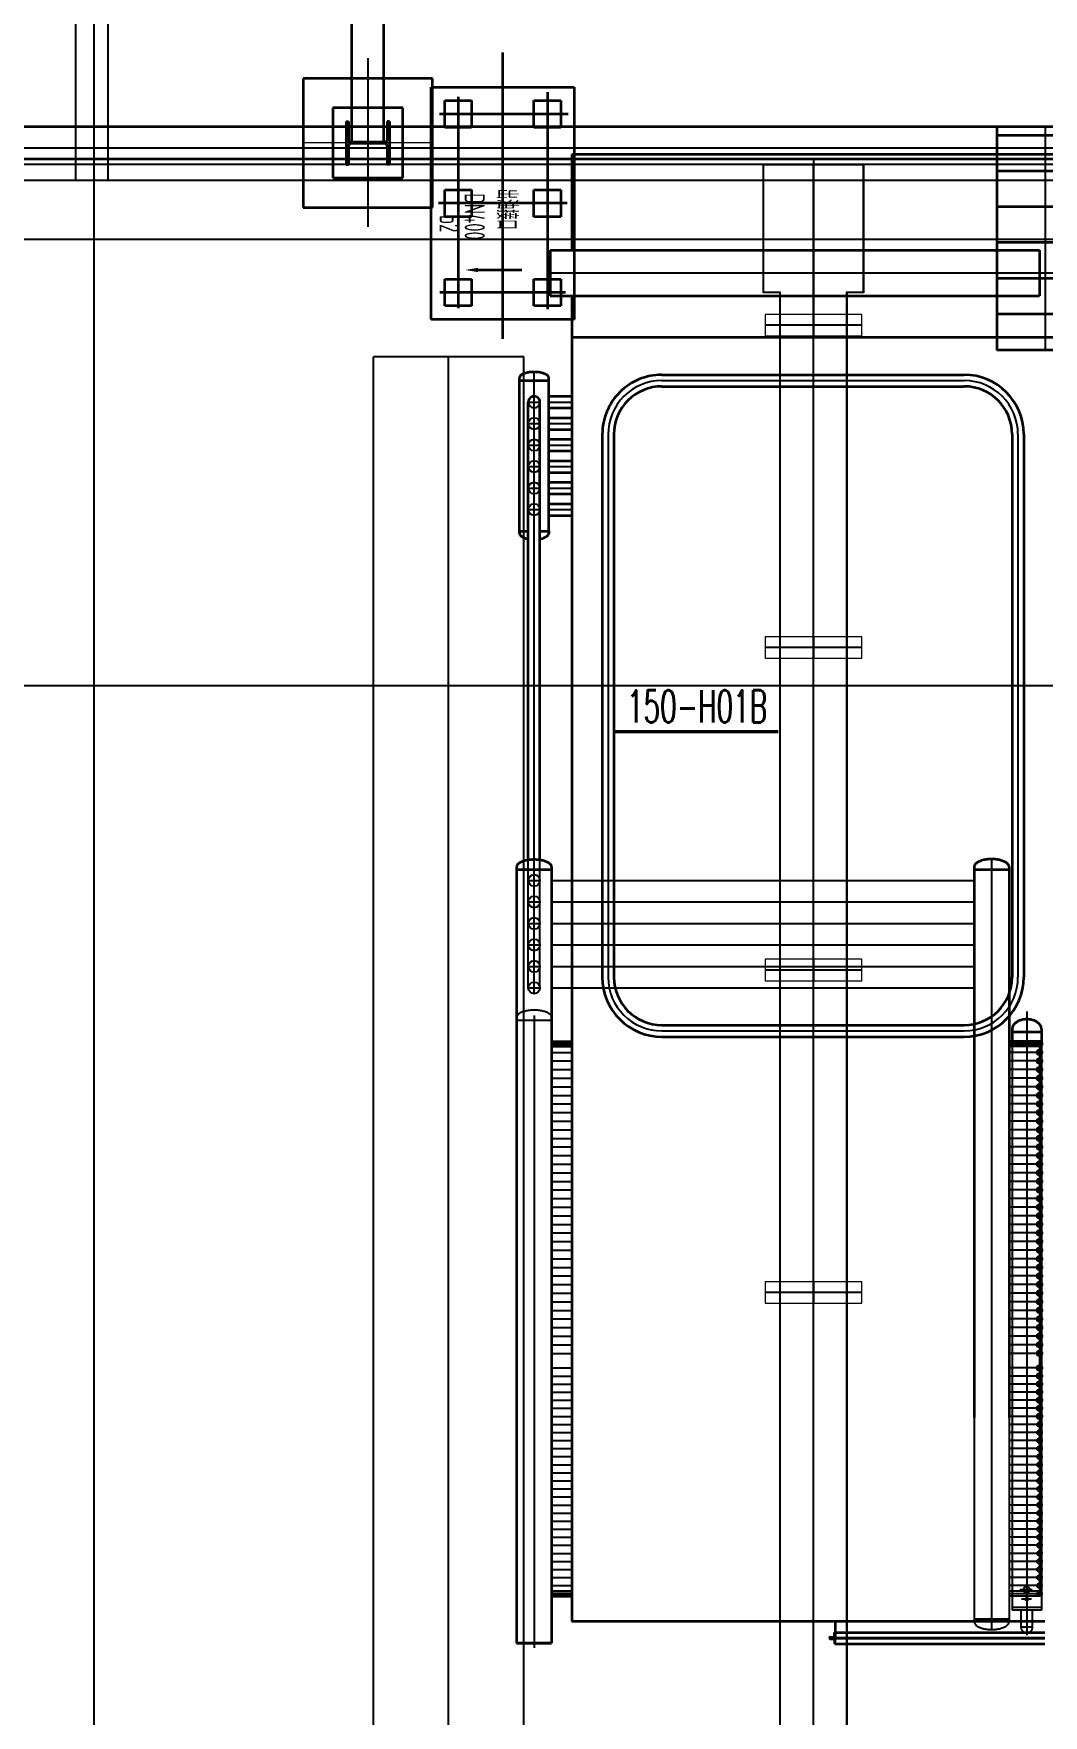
# Model space of a CAD drawing. Extents: x -170 to 1091, y -90 to 504.
# Drawn here: x 83.59 to 92.98, y 90.42 to 106.07 of the extents above; entities that cross this region are included whole.
import ezdxf

# ---------------------------------------------------------------- set-up
doc = ezdxf.new("R2010")
doc.units = 0
doc.header["$LTSCALE"] = 1000
for name, pattern in [('CENTER', [50.8, 31.75, -6.35, 6.35, -6.35]), ('DASH', [0.35, 0.25, -0.1]), ('点画线', [18, 12, -2, 2, -2])]:
    doc.linetypes.add(name, pattern=pattern)
doc.layers.get('0').update_dxf_attribs({"linetype": 'CONTINUOUS'})
for name, color, linetype in [('1', 7, 'CONTINUOUS'), ('中心线层', 1, 'CENTER'), ('方格网', 6, 'CONTINUOUS')]:
    doc.layers.add(name, color=color, linetype=linetype)
doc.layers.add('EB0', color=7, linetype='CONTINUOUS', lineweight=35)
doc.styles.add('_HZTXT', font='simplex.shx', dxfattribs={"width": 0.75, "bigfont": 'HZTXT.shx'})
doc.styles.add('UserTxtStyle2', font='isocp', dxfattribs={"width": 0.667, "bigfont": 'gbcbig.shx'})

# ---------------------------------------------------------------- blocks, each defined once
blk = doc.blocks.new('*X179')
at = {"layer": 'EB0'}
for p, q in [((-50, 0), (-50, 3)), ((0, 0), (-50, 0)), ((-48, 5), (-10, 5)), ((-5, 11), (-5, 48)), ((0, 50), (-3, 50)), ((0, 50), (0, 0))]:
    blk.add_line(p, q, dxfattribs=at)
for centre, radius, start, end in [((-48, 3), 1.52, 90, 180), ((-11, 11), 5.5, 270.1218, 360), ((-3, 48), 1.65, 90, 179.7379)]:
    blk.add_arc(centre, radius, start, end, dxfattribs=at)
blk = doc.blocks.new('*X178')
at = {"layer": 'EB0', "color": 0, "linetype": 'ByBlock', "lineweight": -2, "ltscale": 0.2}
blk.add_blockref('*X179', (0, 0), dxfattribs=at)
blk = doc.blocks.new('*X181')
at = {"layer": 'EB0'}
for p, q in [((0, 0), (-50, 0)), ((-50, 0), (-50, -3)), ((0, -50), (0, 0)), ((-48, -5), (-10, -5)), ((-5, -11), (-5, -48)), ((0, -50), (-3, -50))]:
    blk.add_line(p, q, dxfattribs=at)
for centre, radius, start, end in [((-48, -3), 1.52, 180, 270), ((-11, -11), 5.5, 0, 89.8782), ((-3, -48), 1.65, 180.2621, 270)]:
    blk.add_arc(centre, radius, start, end, dxfattribs=at)
blk = doc.blocks.new('*X180')
at = {"layer": 'EB0', "color": 0, "linetype": 'ByBlock', "lineweight": -2, "ltscale": 0.2}
blk.add_blockref('*X181', (0, 0), dxfattribs=at)
blk = doc.blocks.new('*X196')
at = {"layer": 'EB0', "color": 2}
for p, q in [((-450, 2085), (-450, 0)), ((450, 2085), (450, 0)), ((450, 1997), (-450, 1997)), ((450, 1664), (-450, 1664)), ((450, 1332), (-450, 1332)), ((450, 999), (-450, 999)), ((450, 666), (-450, 666)), ((450, 333), (-450, 333)), ((450, 0), (-450, 0))]:
    blk.add_line(p, q, dxfattribs=at)
at = {"layer": '中心线层'}
blk.add_line((0, 2085), (0, 0), dxfattribs=at)
blk = doc.blocks.new('*X199')
at = {"layer": 'EB0', "linetype": 'Continuous', "lineweight": 25}
for p, q in [((453, 0), (-453, 0)), ((0, 103), (0, -103))]:
    blk.add_line(p, q, dxfattribs=at)
at = {"layer": 'EB0', "color": 6, "linetype": 'Continuous', "lineweight": 18}
for p, q in [((-450, 100), (-450, -100)), ((450, 100), (-450, 100)), ((450, -100), (450, 100)), ((-450, -100), (450, -100))]:
    blk.add_line(p, q, dxfattribs=at)
blk = doc.blocks.new('*X200')
at = {"layer": 'EB0', "linetype": 'Continuous', "lineweight": 25}
for p, q in [((453, 0), (-453, 0)), ((0, 103), (0, -103))]:
    blk.add_line(p, q, dxfattribs=at)
at = {"layer": 'EB0', "color": 6, "linetype": 'Continuous', "lineweight": 18}
for p, q in [((-450, 100), (-450, -100)), ((450, 100), (-450, 100)), ((450, -100), (450, 100)), ((-450, -100), (450, -100))]:
    blk.add_line(p, q, dxfattribs=at)
blk = doc.blocks.new('*X201')
at = {"layer": 'EB0', "linetype": 'Continuous', "lineweight": 25}
for p, q in [((453, 0), (-453, 0)), ((0, 103), (0, -103))]:
    blk.add_line(p, q, dxfattribs=at)
at = {"layer": 'EB0', "color": 6, "linetype": 'Continuous', "lineweight": 18}
for p, q in [((-450, 100), (-450, -100)), ((450, 100), (-450, 100)), ((450, -100), (450, 100)), ((-450, -100), (450, -100))]:
    blk.add_line(p, q, dxfattribs=at)
blk = doc.blocks.new('*X202')
at = {"layer": 'EB0', "linetype": 'Continuous', "lineweight": 25}
for p, q in [((453, 0), (-453, 0)), ((0, 103), (0, -103))]:
    blk.add_line(p, q, dxfattribs=at)
at = {"layer": 'EB0', "color": 6, "linetype": 'Continuous', "lineweight": 18}
for p, q in [((-450, 100), (-450, -100)), ((450, 100), (-450, 100)), ((450, -100), (450, 100)), ((-450, -100), (450, -100))]:
    blk.add_line(p, q, dxfattribs=at)
blk = doc.blocks.new('*X203')
at = {"layer": 'EB0', "linetype": 'Continuous', "lineweight": 15}
for p, q in [((-468, 0), (468, 0)), ((-468, -1200), (-468, 0)), ((468, 0), (468, -1200)), ((-460, -1192), (-460, -8)), ((-460, -8), (460, -8)), ((460, -8), (460, -1192)), ((-313, -1200), (-468, -1200)), ((-305, -1192), (-460, -1192)), ((-313, -1500), (-313, -1200)), ((-305, -1500), (-305, -1192)), ((460, -1192), (305, -1192)), ((305, -1192), (305, -1500)), ((468, -1200), (313, -1200)), ((313, -1200), (313, -1500)), ((-313, -1500), (313, -1500))]:
    blk.add_line(p, q, dxfattribs=at)
at = {"layer": 'EB0', "linetype": 'Continuous', "lineweight": 25}
blk.add_line((0, 43), (0, -1503), dxfattribs=at)
blk = doc.blocks.new('*X198')
at = {"layer": 'EB0', "linetype": 'Continuous', "lineweight": 25}
blk.add_line((0, -17440), (0, -310), dxfattribs=at)
at = {"layer": 'EB0', "linetype": 'Continuous', "lineweight": 15}
for p, q in [((-313, -15297), (-313, -1810)), ((-305, -15297), (-305, -1810)), ((305, -1810), (305, -15297)), ((313, -1810), (313, -15297)), ((-313, -4810), (313, -4810)), ((-313, -7810), (313, -7810)), ((-313, -10810), (313, -10810))]:
    blk.add_line(p, q, dxfattribs=at)
blk.add_blockref('*X203', (0, -310), dxfattribs=at)
at = {"layer": 'EB0', "linetype": 'Continuous', "lineweight": 18}
for name, p in [('*X202', (0, -1810)), ('*X201', (0, -4810)), ('*X200', (0, -7810)), ('*X199', (0, -10810))]:
    blk.add_blockref(name, p, dxfattribs=at)
blk = doc.blocks.new('*X197')
at = {"layer": 'EB0', "color": 7, "linetype": 'Continuous', "lineweight": 25}
blk.add_blockref('*X198', (-650, 16997), dxfattribs=at)
blk = doc.blocks.new('*X271')
at = {"layer": 'EB0', "color": 2}
for p, q in [((600, 606), (-600, 606)), ((-600, 606), (-600, -594)), ((600, -594), (600, 606)), ((325, 332), (-325, 332)), ((-325, 332), (-325, -318)), ((325, -318), (325, 332)), ((-200, 206), (-179, 206)), ((-200, 206), (-200, -194)), ((-179, 206), (-179, 33)), ((200, 206), (179, 206)), ((179, 206), (179, 33)), ((200, 206), (200, -194)), ((159, 13), (-159, 13)), ((159, 0), (-159, 0)), ((-179, -20), (-179, -194)), ((179, -20), (179, -194)), ((-200, -194), (-179, -194)), ((200, -194), (179, -194)), ((-325, -318), (325, -318)), ((-600, -594), (600, -594))]:
    blk.add_line(p, q, dxfattribs=at)
for centre, start, end in [((-159, 33), 180, 270), ((-159, -20), 90, 180), ((159, 33), 270, 0), ((159, -20), 0, 90)]:
    blk.add_arc(centre, 20, start, end, dxfattribs=at)
at = {"layer": '中心线层'}
blk.add_line((0, 795), (0, -773), dxfattribs=at)
at = {"layer": '中心线层', "linetype": '点画线', "lineweight": 18}
blk.add_line((603, 6), (-603, 6), dxfattribs=at)

msp = doc.modelspace()

# ---------------------------------------------------------------- hatches: boundary and pattern name
at = {"layer": 'EB0'}
msp.add_hatch(color=1, dxfattribs=at).paths.add_polyline_path([(87.7251, 103.84769), (87.7251, 103.88769), (87.6051, 103.86769)], flags=0)

# ---------------------------------------------------------------- linework, layer by layer
at = {"color": 1, "linetype": 'DASH', "ltscale": 800}
msp.add_line((84.15001, 117.97583), (84.14994, 54.27583), dxfattribs=at)
at = {"color": 1, "ltscale": 5, "const_width": 0.03, "elevation": 2.4975}
msp.add_lwpolyline([(88.97612, 99.57172), (90.51637, 99.57172)], dxfattribs=at)
at = {"layer": 'EB0', "lineweight": 25}
for p, q in [((83.98002, 114.50002, 0), (83.98001, 104.70002, 0)), ((84.28002, 114.50002, 0), (84.28001, 104.70002, 0)), ((116.13001, 104.99999, 0), (68.85001, 105.00004, 0)), ((116.13001, 104.84999, 0), (68.85001, 104.85004, 0)), ((116.13001, 104.69999, 0), (68.85001, 104.70004, 0)), ((97.59608, 103.83871, 0), (88.39608, 103.83872, 0)), ((88.15108, 103.05871, 0), (86.75108, 103.05871, 0)), ((86.7511, 68.60002, -0.908), (86.75108, 103.05871, 0)), ((87.4511, 68.60002, -0.908), (87.45108, 103.05871, 0)), ((88.1511, 69.50002, -0.908), (88.15108, 103.05871, 0)), ((88.24608, 97.13692, 0), (88.24608, 102.91847, 0)), ((89.43408, 102.83872, 0), (92.24608, 102.83872, 0)), ((88.19208, 102.63872, 0), (88.30008, 102.63872, 0)), ((88.38258, 102.63872, 0), (88.59608, 102.63872, 0)), ((88.19208, 102.43872, 0), (88.30008, 102.43872, 0)), ((88.38258, 102.43872, 0), (88.59608, 102.43872, 0)), ((88.93408, 102.33872, 0), (88.93408, 97.28872, 0)), ((92.74608, 102.33872, 0), (92.74608, 97.28872, 0)), ((88.19208, 102.23872, 0), (88.30008, 102.23872, 0)), ((88.38258, 102.23872, 0), (88.59608, 102.23872, 0)), ((88.19208, 102.03872, 0), (88.30008, 102.03872, 0)), ((88.38258, 102.03872, 0), (88.59608, 102.03872, 0)), ((88.19208, 101.83872, 0), (88.30008, 101.83872, 0)), ((88.38258, 101.83872, 0), (88.59608, 101.83872, 0)), ((88.19208, 101.63872, 0), (88.30008, 101.63872, 0)), ((88.38258, 101.63872, 0), (88.59608, 101.63872, 0)), ((88.19208, 97.18872, 0), (88.19208, 98.37824, 0)), ((88.30008, 97.18872, 0), (88.30008, 98.37824, 0)), ((92.50108, 98.38672, 0), (92.50107, 91.21972, 0)), ((88.19208, 98.18872, 0), (88.30008, 98.18872, 0)), ((88.40858, 98.18872, 0), (92.33858, 98.18872, 0)), ((88.19208, 97.98872, 0), (88.30008, 97.98872, 0)), ((88.40858, 97.98872, 0), (92.33858, 97.98872, 0)), ((88.19208, 97.78872, 0), (88.30008, 97.78872, 0)), ((88.40858, 97.78872, 0), (92.33858, 97.78872, 0)), ((88.19208, 97.58872, 0), (88.30008, 97.58872, 0)), ((88.40858, 97.58872, 0), (92.33858, 97.58872, 0)), ((88.19208, 97.38872, 0), (88.30008, 97.38872, 0)), ((88.40858, 97.38872, 0), (92.33858, 97.38872, 0)), ((88.19208, 97.18872, 0), (88.30008, 97.18872, 0)), ((88.40858, 97.18872, 0), (92.33858, 97.18872, 0)), ((88.08358, 96.88872, 0), (88.40858, 96.88872, 0)), ((88.24608, 96.93319, 0), (88.24607, 91.09272, 0)), ((92.82858, 96.96883, 0), (92.82857, 91.16734, 0)), ((89.43408, 96.78872, 0), (92.24608, 96.78872, 0)), ((92.69208, 96.70122, 0), (92.69207, 91.53022, 0)), ((92.94608, 96.70122, 0), (92.94607, 91.53372, 0)), ((88.40858, 96.66872, 0), (88.59608, 96.66872, 0)), ((88.40857, 96.58872, 0), (88.59607, 96.58872, 0)), ((92.94608, 96.66872, 0), (92.66358, 96.66872, 0)), ((92.94607, 96.58872, 0), (92.66357, 96.58872, 0)), ((92.96508, 96.67872, 0), (92.96507, 91.55272, 0)), ((88.40857, 96.42872, 0), (88.59607, 96.42872, 0)), ((88.40857, 96.50872, 0), (88.59607, 96.50872, 0)), ((92.94607, 96.42872, 0), (92.66357, 96.42872, 0)), ((92.94607, 96.50872, 0), (92.66357, 96.50872, 0)), ((88.40857, 96.34872, 0), (88.59607, 96.34872, 0)), ((88.40857, 96.26872, 0), (88.59607, 96.26872, 0)), ((92.94607, 96.34872, 0), (92.66357, 96.34872, 0)), ((92.94607, 96.26872, 0), (92.66357, 96.26872, 0)), ((88.40857, 96.18872, 0), (88.59607, 96.18872, 0)), ((88.40857, 96.10872, 0), (88.59607, 96.10872, 0)), ((92.94607, 96.18872, 0), (92.66357, 96.18872, 0)), ((92.94607, 96.10872, 0), (92.66357, 96.10872, 0)), ((88.40857, 96.02872, 0), (88.59607, 96.02872, 0)), ((88.40857, 95.94872, 0), (88.59607, 95.94872, 0)), ((92.94607, 96.02872, 0), (92.66357, 96.02872, 0)), ((92.94607, 95.94872, 0), (92.66357, 95.94872, 0)), ((88.40857, 95.86872, 0), (88.59607, 95.86872, 0)), ((88.40857, 95.78872, 0), (88.59607, 95.78872, 0)), ((92.94607, 95.86872, 0), (92.66357, 95.86872, 0)), ((92.94607, 95.78872, 0), (92.66357, 95.78872, 0)), ((88.40857, 95.70872, 0), (88.59607, 95.70872, 0)), ((88.40857, 95.62872, 0), (88.59607, 95.62872, 0)), ((92.94607, 95.70872, 0), (92.66357, 95.70872, 0)), ((92.94607, 95.62872, 0), (92.66357, 95.62872, 0)), ((88.40857, 95.54872, 0), (88.59607, 95.54872, 0)), ((88.40857, 95.46872, 0), (88.59607, 95.46872, 0)), ((92.94607, 95.54872, 0), (92.66357, 95.54872, 0)), ((92.94607, 95.46872, 0), (92.66357, 95.46872, 0)), ((88.40857, 95.38872, 0), (88.59607, 95.38872, 0)), ((88.40857, 95.30872, 0), (88.59607, 95.30872, 0)), ((92.94607, 95.38872, 0), (92.66357, 95.38872, 0)), ((92.94607, 95.30872, 0), (92.66357, 95.30872, 0)), ((88.40857, 95.22872, 0), (88.59607, 95.22872, 0)), ((88.40857, 95.14872, 0), (88.59607, 95.14872, 0)), ((92.94607, 95.22872, 0), (92.66357, 95.22872, 0)), ((92.94607, 95.14872, 0), (92.66357, 95.14872, 0)), ((88.40857, 95.06872, 0), (88.59607, 95.06872, 0)), ((88.40857, 94.98872, 0), (88.59607, 94.98872, 0)), ((92.94607, 95.06872, 0), (92.66357, 95.06872, 0)), ((92.94607, 94.98872, 0), (92.66357, 94.98872, 0)), ((88.40857, 94.90872, 0), (88.59607, 94.90872, 0)), ((88.40857, 94.82872, 0), (88.59607, 94.82872, 0)), ((92.94607, 94.90872, 0), (92.66357, 94.90872, 0)), ((92.94607, 94.82872, 0), (92.66357, 94.82872, 0)), ((88.40857, 94.74872, 0), (88.59607, 94.74872, 0)), ((88.40857, 94.66872, 0), (88.59607, 94.66872, 0)), ((92.94607, 94.74872, 0), (92.66357, 94.74872, 0)), ((92.94607, 94.66872, 0), (92.66357, 94.66872, 0)), ((88.40857, 94.58872, 0), (88.59607, 94.58872, 0)), ((88.40857, 94.50872, 0), (88.59607, 94.50872, 0)), ((92.94607, 94.58872, 0), (92.66357, 94.58872, 0)), ((92.94607, 94.50872, 0), (92.66357, 94.50872, 0)), ((88.40857, 94.42872, 0), (88.59607, 94.42872, 0)), ((88.40857, 94.34872, 0), (88.59607, 94.34872, 0)), ((92.94607, 94.42872, 0), (92.66357, 94.42872, 0)), ((92.94607, 94.34872, 0), (92.66357, 94.34872, 0)), ((88.40857, 94.26872, 0), (88.59607, 94.26872, 0)), ((88.40857, 94.18872, 0), (88.59607, 94.18872, 0)), ((92.94607, 94.26872, 0), (92.66357, 94.26872, 0)), ((92.94607, 94.18872, 0), (92.66357, 94.18872, 0)), ((88.40857, 94.10872, 0), (88.59607, 94.10872, 0)), ((92.94607, 94.10872, 0), (92.66357, 94.10872, 0)), ((88.40857, 94.02872, 0), (88.59607, 94.02872, 0)), ((88.40857, 93.94872, 0), (88.59607, 93.94872, 0)), ((92.94607, 94.02872, 0), (92.66357, 94.02872, 0)), ((92.94607, 93.94872, 0), (92.66357, 93.94872, 0)), ((88.40857, 93.86872, 0), (88.59607, 93.86872, 0)), ((88.40857, 93.78872, 0), (88.59607, 93.78872, 0)), ((92.94607, 93.86872, 0), (92.66357, 93.86872, 0)), ((92.94607, 93.78872, 0), (92.66357, 93.78872, 0)), ((88.40857, 93.65272, 0), (88.59607, 93.65272, 0)), ((88.40857, 93.57772, 0), (88.59607, 93.57772, 0)), ((92.94607, 93.65272, 0), (92.66357, 93.65272, 0)), ((92.94607, 93.57772, 0), (92.66357, 93.57772, 0)), ((88.40857, 93.50272, 0), (88.59607, 93.50272, 0)), ((88.40857, 93.42772, 0), (88.59607, 93.42772, 0)), ((92.94607, 93.50272, 0), (92.66357, 93.50272, 0)), ((92.94607, 93.42772, 0), (92.66357, 93.42772, 0)), ((88.40857, 93.35272, 0), (88.59607, 93.35272, 0)), ((88.40857, 93.27772, 0), (88.59607, 93.27772, 0)), ((92.94607, 93.35272, 0), (92.66357, 93.35272, 0)), ((92.94607, 93.27772, 0), (92.66357, 93.27772, 0)), ((88.40857, 93.20272, 0), (88.59607, 93.20272, 0)), ((88.40857, 93.12772, 0), (88.59607, 93.12772, 0)), ((92.33857, 93.19272, 0), (92.33857, 91.29272, 0)), ((92.94607, 93.20272, 0), (92.66357, 93.20272, 0)), ((92.66357, 93.19272, 0), (92.66357, 91.29272, 0)), ((92.94607, 93.12772, 0), (92.66357, 93.12772, 0)), ((88.40857, 93.05272, 0), (88.59607, 93.05272, 0)), ((88.40857, 92.97772, 0), (88.59607, 92.97772, 0)), ((92.94607, 93.05272, 0), (92.66357, 93.05272, 0)), ((92.94607, 92.97772, 0), (92.66357, 92.97772, 0)), ((88.40857, 92.90272, 0), (88.59607, 92.90272, 0)), ((88.40857, 92.82772, 0), (88.59607, 92.82772, 0)), ((92.94607, 92.90272, 0), (92.66357, 92.90272, 0)), ((92.94607, 92.82772, 0), (92.66357, 92.82772, 0)), ((88.40857, 92.75272, 0), (88.59607, 92.75272, 0)), ((88.40857, 92.67772, 0), (88.59607, 92.67772, 0)), ((92.94607, 92.75272, 0), (92.66357, 92.75272, 0)), ((92.94607, 92.67772, 0), (92.66357, 92.67772, 0)), ((88.40857, 92.60272, 0), (88.59607, 92.60272, 0)), ((88.40857, 92.52772, 0), (88.59607, 92.52772, 0)), ((92.94607, 92.60272, 0), (92.66357, 92.60272, 0)), ((92.94607, 92.52772, 0), (92.66357, 92.52772, 0)), ((88.40857, 92.45272, 0), (88.59607, 92.45272, 0)), ((88.40857, 92.37772, 0), (88.59607, 92.37772, 0)), ((92.94607, 92.45272, 0), (92.66357, 92.45272, 0)), ((92.94607, 92.37772, 0), (92.66357, 92.37772, 0)), ((88.40857, 92.30272, 0), (88.59607, 92.30272, 0)), ((88.40857, 92.22772, 0), (88.59607, 92.22772, 0)), ((92.94607, 92.30272, 0), (92.66357, 92.30272, 0)), ((92.94607, 92.22772, 0), (92.66357, 92.22772, 0)), ((88.40857, 92.15272, 0), (88.59607, 92.15272, 0)), ((88.40857, 92.07772, 0), (88.59607, 92.07772, 0)), ((88.40857, 92.00272, 0), (88.59607, 92.00272, 0)), ((92.94607, 92.15272, 0), (92.66357, 92.15272, 0)), ((92.94607, 92.07772, 0), (92.66357, 92.07772, 0)), ((92.94607, 92.00272, 0), (92.66357, 92.00272, 0)), ((88.40857, 91.92772, 0), (88.59607, 91.92772, 0)), ((88.40857, 91.85272, 0), (88.59607, 91.85272, 0)), ((92.94607, 91.92772, 0), (92.66357, 91.92772, 0)), ((92.94607, 91.85272, 0), (92.66357, 91.85272, 0)), ((88.40857, 91.77772, 0), (88.59607, 91.77772, 0)), ((88.40857, 91.70272, 0), (88.59607, 91.70272, 0)), ((92.94607, 91.77772, 0), (92.66357, 91.77772, 0)), ((92.94607, 91.70272, 0), (92.66357, 91.70272, 0)), ((88.40857, 91.62772, 0), (88.59607, 91.62772, 0)), ((88.40857, 91.55272, 0), (88.59607, 91.55272, 0)), ((92.94607, 91.62772, 0), (92.66357, 91.62772, 0)), ((92.94607, 91.57522, 0), (92.66357, 91.57522, 0)), ((92.94607, 91.55272, 0), (92.66357, 91.55272, 0)), ((92.94607, 91.53022, 0), (92.66357, 91.53022, 0)), ((92.69207, 91.53022, 0), (92.69207, 91.40072, 0)), ((92.76487, 91.59072, 0), (92.87858, 91.59072, 0)), ((92.96507, 91.55272, 0), (92.96507, 91.40072, 0)), ((92.96507, 91.42472, 0), (92.69207, 91.42472, 0)), ((92.96507, 91.40072, 0), (92.69207, 91.40072, 0)), ((92.77457, 91.23823, 0), (92.77457, 91.40072, 0)), ((92.87324, 91.50272, 0), (92.77877, 91.50272, 0)), ((92.88257, 91.23823, 0), (92.88257, 91.40072, 0)), ((92.33857, 91.31772, 0), (92.66357, 91.31772, 0)), ((92.88257, 91.24072, 0), (92.77457, 91.24072, 0)), ((88.24607, 91.18724, 0), (88.24607, 91.04919, 0))]:
    msp.add_line(p, q, dxfattribs=at)
at = {"layer": 'EB0', "color": 13}
for p, q in [((86.54948, 105.04354, 0), (86.54949, 108.65654, 0)), ((86.84948, 105.05004, 0), (86.84949, 108.65004, 0)), ((114.84948, 105.20001, 0), (70.54948, 105.20006, 0)), ((114.84948, 104.90001, 0), (70.54948, 104.90006, 0))]:
    msp.add_line(p, q, dxfattribs=at)
at = {"layer": 'EB0', "color": 4}
for p, q in [((87.95448, 103.22714, 0), (87.95448, 105.89015, 0)), ((88.36948, 105.52295, 0), (88.36948, 103.50217, 0)), ((88.56317, 105.31804, 0), (87.36543, 105.31804, 0)), ((88.55335, 104.48804, 0), (87.35561, 104.48804, 0)), ((88.53863, 103.65804, 0), (87.37034, 103.65804, 0))]:
    msp.add_line(p, q, dxfattribs=at)
at = {"layer": 'EB0'}
for p, q in [((87.28948, 105.56804, 0), (88.61948, 105.56804, 0)), ((87.28948, 103.40804, 0), (87.28948, 105.56804, 0)), ((87.53948, 105.47881, 0), (87.53948, 103.51198, 0)), ((88.61948, 105.56804, 0), (88.61948, 103.40804, 0)), ((87.41448, 105.19304, 0), (87.41448, 105.44304, 0)), ((87.41448, 105.44304, 0), (87.66448, 105.44304, 0)), ((87.66448, 105.44304, 0), (87.66448, 105.19304, 0)), ((88.24448, 105.19304, 0), (88.24448, 105.44304, 0)), ((88.24448, 105.44304, 0), (88.49448, 105.44304, 0)), ((88.49448, 105.44304, 0), (88.49448, 105.19304, 0)), ((87.66448, 105.19304, 0), (87.41448, 105.19304, 0)), ((88.49448, 105.19304, 0), (88.24448, 105.19304, 0)), ((88.59608, 104.94222, 0), (88.59608, 104.05172, 0)), ((97.39608, 104.94221, 0), (88.59608, 104.94222, 0)), ((87.41448, 104.36304, 0), (87.41448, 104.61304, 0)), ((87.41448, 104.61304, 0), (87.66448, 104.61304, 0)), ((87.66448, 104.61304, 0), (87.66448, 104.36304, 0)), ((88.24448, 104.36304, 0), (88.24448, 104.61304, 0)), ((88.24448, 104.61304, 0), (88.49448, 104.61304, 0)), ((88.49448, 104.61304, 0), (88.49448, 104.36304, 0)), ((87.66448, 104.36304, 0), (87.41448, 104.36304, 0)), ((88.49448, 104.36304, 0), (88.24448, 104.36304, 0)), ((88.39608, 104.05172, 0), (92.94608, 104.05172, 0)), ((88.39608, 104.05172, 0), (88.39608, 103.62572, 0)), ((88.39608, 104.05172, 0), (88.39608, 103.62572, 0)), ((92.94608, 104.05172, 0), (92.94608, 103.62572, 0)), ((87.41448, 103.53304, 0), (87.41448, 103.78304, 0)), ((87.41448, 103.78304, 0), (87.66448, 103.78304, 0)), ((87.66448, 103.78304, 0), (87.66448, 103.53304, 0)), ((88.24448, 103.53304, 0), (88.24448, 103.78304, 0)), ((88.24448, 103.78304, 0), (88.49448, 103.78304, 0)), ((88.49448, 103.78304, 0), (88.49448, 103.53304, 0)), ((88.39608, 103.62572, 0), (92.94608, 103.62572, 0)), ((88.59608, 103.62572, 0), (88.59608, 103.23872, 0)), ((87.66448, 103.53304, 0), (87.41448, 103.53304, 0)), ((88.49448, 103.53304, 0), (88.24448, 103.53304, 0)), ((88.61948, 103.40804, 0), (87.28948, 103.40804, 0)), ((88.59608, 103.23872, 0), (88.59607, 91.29272, 0)), ((88.59608, 103.23872, 0), (88.59607, 91.29272, 0)), ((97.39608, 103.23871, 0), (88.59608, 103.23872, 0)), ((88.10898, 102.83872, 0), (88.38258, 102.83872, 0)), ((88.10958, 101.41372, 0), (88.10958, 102.86372, 0)), ((88.10958, 102.83872, 0), (88.38258, 102.83872, 0)), ((88.38258, 101.41372, 0), (88.38258, 102.86372, 0)), ((88.38258, 102.83872, 0), (88.38258, 102.86372, 0)), ((89.43408, 102.89272, 0), (92.24608, 102.89272, 0)), ((88.19208, 98.37824, 0), (88.19208, 102.63872, 0)), ((88.30008, 98.37824, 0), (88.30008, 102.63872, 0)), ((88.38258, 102.69272, 0), (88.59608, 102.69272, 0)), ((89.43408, 102.78472, 0), (92.24608, 102.78472, 0)), ((88.38258, 102.58472, 0), (88.59608, 102.58472, 0)), ((88.38258, 102.49272, 0), (88.59608, 102.49272, 0)), ((88.38258, 102.38472, 0), (88.59608, 102.38472, 0)), ((88.88008, 102.33872, 0), (88.88008, 97.28872, 0)), ((88.98808, 102.33872, 0), (88.98808, 97.28872, 0)), ((92.69208, 102.33872, 0), (92.69208, 97.28872, 0)), ((92.80008, 102.33872, 0), (92.80008, 97.28872, 0)), ((88.38258, 102.29272, 0), (88.59608, 102.29272, 0)), ((88.38258, 102.18472, 0), (88.59608, 102.18472, 0)), ((88.38258, 102.09272, 0), (88.59608, 102.09272, 0)), ((88.38258, 101.98472, 0), (88.59608, 101.98472, 0)), ((88.38258, 101.89272, 0), (88.59608, 101.89272, 0)), ((88.38258, 101.78472, 0), (88.59608, 101.78472, 0)), ((88.38258, 101.69272, 0), (88.59608, 101.69272, 0)), ((88.38258, 101.58472, 0), (88.59608, 101.58472, 0)), ((88.10898, 101.43872, 0), (88.19208, 101.43872, 0)), ((88.10958, 101.43872, 0), (88.19208, 101.43872, 0)), ((88.10958, 101.43872, 0), (88.10958, 101.41372, 0)), ((88.30008, 101.43872, 0), (88.38258, 101.43872, 0)), ((88.30008, 101.43872, 0), (88.38258, 101.43872, 0)), ((88.38258, 101.43872, 0), (88.38258, 101.41372, 0)), ((88.08358, 98.31372, 0), (88.08357, 91.09272, 0)), ((88.08358, 98.28872, 0), (88.40858, 98.28872, 0)), ((88.40858, 98.31372, 0), (88.40857, 91.09272, 0)), ((92.33858, 98.31372, 0), (92.33857, 93.19272, 0)), ((92.33858, 98.28872, 0), (92.66358, 98.28872, 0)), ((92.66358, 98.31372, 0), (92.66357, 93.19272, 0)), ((88.40858, 96.69122, 0), (88.59608, 96.69122, 0)), ((89.43408, 96.84272, 0), (92.24608, 96.84272, 0)), ((89.43408, 96.73472, 0), (92.24608, 96.73472, 0)), ((92.94608, 96.69122, 0), (92.66358, 96.69122, 0)), ((92.69208, 96.80372, 0), (92.69208, 96.70122, 0)), ((92.69208, 96.77872, 0), (92.96508, 96.77872, 0)), ((92.96508, 96.80372, 0), (92.96508, 96.67872, 0)), ((88.40857, 96.64622, 0), (88.59607, 96.64622, 0)), ((92.94607, 96.64622, 0), (92.66357, 96.64622, 0)), ((88.40857, 91.57522, 0), (88.59607, 91.57522, 0)), ((88.40857, 91.53022, 0), (88.59607, 91.53022, 0)), ((92.99607, 91.29272, 0), (88.59607, 91.29272, 0)), ((91.04607, 91.29272, 0), (91.04607, 91.13772, 0)), ((88.08357, 91.09272, 0), (88.40857, 91.09272, 0)), ((88.40857, 91.09272, 0), (88.08357, 91.09272, 0)), ((88.40857, 91.09272, 0), (88.08357, 91.09272, 0)), ((88.40857, 91.09272, 0), (88.08357, 91.09272, 0)), ((90.99607, 91.14272, 0), (90.99607, 91.13772, 0)), ((90.99607, 91.13772, 0), (92.99607, 91.13772, 0)), ((91.04607, 91.19272, 0), (92.99607, 91.19272, 0)), ((91.04607, 91.14272, 0), (92.99607, 91.14272, 0)), ((91.04607, 91.13772, 0), (92.99607, 91.13772, 0)), ((91.04607, 91.08772, 0), (92.99607, 91.08772, 0))]:
    msp.add_line(p, q, dxfattribs=at)
at = {"layer": 'EB0', "color": 1}
msp.add_line((87.7251, 103.86769, 0), (88.13121, 103.86769, 0), dxfattribs=at)
at = {"layer": 'EB0', "elevation": 0}
for points in [[(88.38258, 102.86372), (88.38229, 102.8673), (88.38141, 102.87087), (88.37996, 102.8744), (88.37793, 102.87789), (88.37534, 102.88132), (88.37219, 102.88467), (88.3685, 102.88794), (88.36429, 102.8911), (88.35958, 102.89414), (88.35437, 102.89705), (88.34871, 102.89982), (88.3426, 102.90244), (88.33608, 102.90489), (88.32918, 102.90716), (88.32192, 102.90924), (88.31433, 102.91114), (88.30645, 102.91283), (88.29832, 102.9143), (88.28996, 102.91557), (88.28141, 102.91661), (88.27271, 102.91742), (88.2639, 102.918), (88.25501, 102.91835), (88.24608, 102.91847), (88.23715, 102.91835), (88.22826, 102.918), (88.21945, 102.91742), (88.21075, 102.91661), (88.2022, 102.91557), (88.19384, 102.9143), (88.18571, 102.91283), (88.17783, 102.91114), (88.17025, 102.90924), (88.16299, 102.90716), (88.15608, 102.90489), (88.14956, 102.90244), (88.14345, 102.89982), (88.13779, 102.89705), (88.13259, 102.89414), (88.12787, 102.8911), (88.12366, 102.88794), (88.11997, 102.88467), (88.11683, 102.88132), (88.11423, 102.87789), (88.1122, 102.8744), (88.11075, 102.87087), (88.10987, 102.8673), (88.10958, 102.86372)], [(88.10958, 101.41372), (88.111, 101.40981), (88.11299, 101.40594), (88.11555, 101.40213), (88.11866, 101.3984), (88.12232, 101.39476), (88.12651, 101.39123), (88.1312, 101.38784), (88.13638, 101.38458), (88.14202, 101.38149), (88.1481, 101.37856), (88.15458, 101.37582), (88.16145, 101.37328), (88.16867, 101.37094), (88.1762, 101.36882), (88.18402, 101.36694), (88.19208, 101.36529)], [(88.30008, 101.36529), (88.30814, 101.36694), (88.31596, 101.36882), (88.32349, 101.37094), (88.33071, 101.37328), (88.33758, 101.37582), (88.34406, 101.37856), (88.35014, 101.38149), (88.35578, 101.38458), (88.36096, 101.38784), (88.36565, 101.39123), (88.36984, 101.39476), (88.3735, 101.3984), (88.37661, 101.40213), (88.37917, 101.40594), (88.38116, 101.40981), (88.38258, 101.41372)], [(88.40858, 98.31372), (88.40823, 98.31819), (88.40719, 98.32263), (88.40545, 98.32704), (88.40304, 98.33139), (88.39995, 98.33566), (88.39621, 98.33984), (88.39182, 98.34391), (88.38681, 98.34785), (88.38119, 98.35164), (88.375, 98.35527), (88.36825, 98.35872), (88.36098, 98.36198), (88.35322, 98.36504), (88.345, 98.36787), (88.33636, 98.37047), (88.32733, 98.37283), (88.31795, 98.37493), (88.30826, 98.37678), (88.29831, 98.37835), (88.28813, 98.37965), (88.27778, 98.38066), (88.26729, 98.38139), (88.25671, 98.38183), (88.24608, 98.38197), (88.23545, 98.38183), (88.22487, 98.38139), (88.21437, 98.38066), (88.20402, 98.37965), (88.19384, 98.37835), (88.18389, 98.37678), (88.17421, 98.37493), (88.16483, 98.37283), (88.1558, 98.37047), (88.14715, 98.36787), (88.13893, 98.36504), (88.13117, 98.36198), (88.1239, 98.35872), (88.11716, 98.35527), (88.11096, 98.35164), (88.10535, 98.34785), (88.10033, 98.34391), (88.09595, 98.33984), (88.0922, 98.33566), (88.08911, 98.33139), (88.0867, 98.32704), (88.08497, 98.32263), (88.08392, 98.31819), (88.08358, 98.31372)], [(92.66358, 98.31372), (92.66323, 98.31849), (92.66219, 98.32325), (92.66045, 98.32796), (92.65804, 98.33261), (92.65495, 98.33718), (92.65121, 98.34165), (92.64682, 98.346), (92.64181, 98.35022), (92.63619, 98.35427), (92.63, 98.35816), (92.62325, 98.36185), (92.61598, 98.36534), (92.60822, 98.3686), (92.6, 98.37163), (92.59136, 98.37441), (92.58233, 98.37694), (92.57295, 98.37919), (92.56326, 98.38116), (92.55331, 98.38284), (92.54313, 98.38423), (92.53278, 98.38531), (92.52229, 98.38609), (92.51171, 98.38656), (92.50108, 98.38672), (92.49045, 98.38656), (92.47987, 98.38609), (92.46937, 98.38531), (92.45902, 98.38423), (92.44884, 98.38284), (92.43889, 98.38116), (92.42921, 98.37919), (92.41983, 98.37694), (92.4108, 98.37441), (92.40215, 98.37163), (92.39393, 98.3686), (92.38617, 98.36534), (92.3789, 98.36185), (92.37216, 98.35816), (92.36596, 98.35427), (92.36035, 98.35022), (92.35533, 98.346), (92.35095, 98.34165), (92.3472, 98.33718), (92.34411, 98.33261), (92.3417, 98.32796), (92.33997, 98.32325), (92.33892, 98.31849), (92.33858, 98.31372)], [(92.96508, 96.80372), (92.96478, 96.80982), (92.96391, 96.81589), (92.96245, 96.82191), (92.96042, 96.82785), (92.95783, 96.83369), (92.95468, 96.8394), (92.951, 96.84496), (92.94679, 96.85034), (92.94207, 96.85552), (92.93687, 96.86048), (92.9312, 96.8652), (92.9251, 96.86965), (92.91858, 96.87383), (92.91167, 96.8777), (92.90441, 96.88125), (92.89683, 96.88447), (92.88895, 96.88735), (92.88081, 96.88987), (92.87245, 96.89202), (92.8639, 96.89379), (92.8552, 96.89518), (92.84639, 96.89617), (92.8375, 96.89677), (92.82857, 96.89697), (92.81965, 96.89677), (92.81076, 96.89617), (92.80194, 96.89518), (92.79325, 96.89379), (92.7847, 96.89202), (92.77634, 96.88987), (92.7682, 96.88735), (92.76033, 96.88447), (92.75274, 96.88125), (92.74548, 96.8777), (92.73857, 96.87383), (92.73206, 96.86965), (92.72595, 96.8652), (92.72028, 96.86048), (92.71508, 96.85552), (92.71036, 96.85034), (92.70615, 96.84496), (92.70247, 96.8394), (92.69932, 96.83369), (92.69673, 96.82785), (92.6947, 96.82191), (92.69324, 96.81589), (92.69237, 96.80982), (92.69208, 96.80372)]]:
    msp.add_lwpolyline(points, dxfattribs=at)
at = {"layer": 'EB0', "lineweight": 25, "elevation": 0}
for points in [[(88.40858, 96.91372), (88.40823, 96.91819), (88.40719, 96.92263), (88.40545, 96.92704), (88.40304, 96.93139), (88.39995, 96.93566), (88.39621, 96.93984), (88.39182, 96.94391), (88.3868, 96.94785), (88.38119, 96.95164), (88.37499, 96.95527), (88.36825, 96.95872), (88.36098, 96.96198), (88.35322, 96.96504), (88.345, 96.96787), (88.33636, 96.97047), (88.32733, 96.97283), (88.31795, 96.97493), (88.30826, 96.97678), (88.29831, 96.97835), (88.28813, 96.97965), (88.27778, 96.98066), (88.26729, 96.98139), (88.25671, 96.98183), (88.24607, 96.98197), (88.23544, 96.98183), (88.22486, 96.98139), (88.21437, 96.98066), (88.20402, 96.97965), (88.19384, 96.97835), (88.18389, 96.97678), (88.1742, 96.97493), (88.16483, 96.97283), (88.15579, 96.97047), (88.14715, 96.96787), (88.13893, 96.96504), (88.13117, 96.96198), (88.1239, 96.95872), (88.11716, 96.95527), (88.11096, 96.95164), (88.10535, 96.94785), (88.10033, 96.94391), (88.09594, 96.93984), (88.0922, 96.93566), (88.08911, 96.93139), (88.0867, 96.92704), (88.08497, 96.92263), (88.08392, 96.91819), (88.08358, 96.91372)], [(92.33857, 91.29272), (92.33892, 91.28794), (92.33996, 91.28319), (92.34169, 91.27848), (92.34411, 91.27382), (92.34719, 91.26925), (92.35094, 91.26478), (92.35533, 91.26043), (92.36034, 91.25622), (92.36596, 91.25216), (92.37215, 91.24828), (92.3789, 91.24458), (92.38617, 91.2411), (92.39393, 91.23783), (92.40215, 91.2348), (92.41079, 91.23202), (92.41982, 91.2295), (92.4292, 91.22725), (92.43888, 91.22527), (92.44884, 91.22359), (92.45901, 91.2222), (92.46937, 91.22112), (92.47986, 91.22034), (92.49044, 91.21987), (92.50107, 91.21972), (92.5117, 91.21987), (92.52228, 91.22034), (92.53277, 91.22112), (92.54313, 91.2222), (92.55331, 91.22359), (92.56326, 91.22527), (92.57294, 91.22725), (92.58232, 91.2295), (92.59135, 91.23202), (92.59999, 91.2348), (92.60821, 91.23783), (92.61597, 91.2411), (92.62324, 91.24458), (92.62999, 91.24828), (92.63618, 91.25216), (92.6418, 91.25622), (92.64681, 91.26043), (92.6512, 91.26478), (92.65495, 91.26925), (92.65803, 91.27382), (92.66045, 91.27848), (92.66218, 91.28319), (92.66322, 91.28794), (92.66357, 91.29272)], [(92.77457, 91.23823), (92.77469, 91.23516), (92.77503, 91.2321), (92.77561, 91.22906), (92.77641, 91.22607), (92.77744, 91.22313), (92.77868, 91.22025), (92.78014, 91.21745), (92.7818, 91.21474), (92.78367, 91.21213), (92.78573, 91.20963), (92.78797, 91.20725), (92.79039, 91.205), (92.79296, 91.2029), (92.7957, 91.20095), (92.79857, 91.19916), (92.80157, 91.19754), (92.80469, 91.19609), (92.8079, 91.19482), (92.81121, 91.19374), (92.81459, 91.19284), (92.81803, 91.19214), (92.82152, 91.19164), (92.82504, 91.19134), (92.82857, 91.19124), (92.8321, 91.19134), (92.83562, 91.19164), (92.8391, 91.19214), (92.84255, 91.19284), (92.84593, 91.19374), (92.84923, 91.19482), (92.85245, 91.19609), (92.85557, 91.19754), (92.85857, 91.19916), (92.86144, 91.20095), (92.86417, 91.2029), (92.86675, 91.205), (92.86917, 91.20725), (92.87141, 91.20963), (92.87347, 91.21213), (92.87533, 91.21474), (92.877, 91.21745), (92.87846, 91.22025), (92.8797, 91.22313), (92.88073, 91.22607), (92.88153, 91.22907), (92.88211, 91.2321), (92.88245, 91.23516), (92.88257, 91.23823)]]:
    msp.add_lwpolyline(points, dxfattribs=at)
at = {"layer": 'EB0', "lineweight": 25}
for centre, radius in [((88.24608, 102.43872, 0), 0.054), ((88.24608, 102.23872, 0), 0.054), ((88.24608, 102.03872, 0), 0.054), ((88.24608, 101.83872, 0), 0.054), ((88.24608, 101.63872, 0), 0.054), ((88.24608, 98.18872, 0), 0.054), ((88.24608, 97.98872, 0), 0.054), ((88.24608, 97.78872, 0), 0.054), ((88.24608, 97.58872, 0), 0.054), ((88.24608, 97.38872, 0), 0.054), ((88.24608, 97.18872, 0), 0.054), ((92.94607, 93.12772, 0), 0.0225), ((92.94607, 93.05272, 0), 0.0225), ((92.94607, 92.97772, 0), 0.0225), ((92.94607, 92.90272, 0), 0.0225), ((92.94607, 92.82772, 0), 0.0225), ((92.94607, 92.75272, 0), 0.0225), ((92.94607, 92.67772, 0), 0.0225), ((92.94607, 92.60272, 0), 0.0225), ((92.94607, 92.52772, 0), 0.0225), ((92.94607, 92.45272, 0), 0.0225), ((92.94607, 92.37772, 0), 0.0225), ((92.94607, 92.30272, 0), 0.0225), ((92.94607, 92.22772, 0), 0.0225), ((92.94607, 92.15272, 0), 0.0225), ((92.94607, 92.07772, 0), 0.0225), ((92.94607, 92.00272, 0), 0.0225), ((92.94607, 91.92772, 0), 0.0225), ((92.94607, 91.85272, 0), 0.0225), ((92.94607, 91.77772, 0), 0.0225), ((92.94607, 91.70272, 0), 0.0225), ((92.82857, 91.59072, 0), 0.0285), ((92.94607, 91.62772, 0), 0.0225), ((92.94607, 91.55272, 0), 0.0225), ((92.82857, 91.50272, 0), 0.0125)]:
    msp.add_circle(centre, radius, dxfattribs=at)
at = {"layer": 'EB0'}
for centre in [(92.94608, 96.66872, 0), (92.94607, 96.58872, 0), (92.94607, 96.42872, 0), (92.94607, 96.50872, 0), (92.94607, 96.34872, 0), (92.94607, 96.26872, 0), (92.94607, 96.18872, 0), (92.94607, 96.10872, 0), (92.94607, 96.02872, 0), (92.94607, 95.94872, 0), (92.94607, 95.86872, 0), (92.94607, 95.78872, 0), (92.94607, 95.70872, 0), (92.94607, 95.62872, 0), (92.94607, 95.54872, 0), (92.94607, 95.46872, 0), (92.94607, 95.38872, 0), (92.94607, 95.30872, 0), (92.94607, 95.22872, 0), (92.94607, 95.14872, 0), (92.94607, 95.06872, 0), (92.94607, 94.98872, 0), (92.94607, 94.90872, 0), (92.94607, 94.82872, 0), (92.94607, 94.74872, 0), (92.94607, 94.66872, 0), (92.94607, 94.58872, 0), (92.94607, 94.50872, 0), (92.94607, 94.42872, 0), (92.94607, 94.34872, 0), (92.94607, 94.26872, 0), (92.94607, 94.18872, 0), (92.94607, 94.10872, 0), (92.94607, 94.02872, 0), (92.94607, 93.94872, 0), (92.94607, 93.86872, 0), (92.94607, 93.78872, 0), (92.94607, 93.65272, 0), (92.94607, 93.57772, 0), (92.94607, 93.50272, 0), (92.94607, 93.42772, 0), (92.94607, 93.35272, 0), (92.94607, 93.27772, 0), (92.94607, 93.20272, 0)]:
    msp.add_circle(centre, 0.0225, dxfattribs=at)
for centre, radius, start, end in [((89.43408, 102.33872, 0), 0.554, 89.99994, 179.99994), ((92.24608, 102.33872, 0), 0.554, 359.99994, 89.99994), ((88.24608, 102.63872, 0), 0.054, 359.99994, 179.99994), ((89.43408, 102.33872, 0), 0.446, 89.99994, 179.99994), ((92.24608, 102.33872, 0), 0.446, 359.99994, 89.99994), ((89.43408, 97.28872, 0), 0.554, 179.99994, 269.99994), ((89.43408, 97.28872, 0), 0.446, 179.99994, 269.99994), ((92.24608, 97.28872, 0), 0.446, 269.99994, 359.99994), ((92.24608, 97.28872, 0), 0.554, 269.99994, 359.99994)]:
    msp.add_arc(centre, radius, start, end, dxfattribs=at)
at = {"layer": 'EB0', "lineweight": 25}
for centre, radius, start, end in [((89.43408, 102.33872, 0), 0.5, 89.99994, 179.99994), ((92.24608, 102.33872, 0), 0.5, 359.99994, 89.99994), ((88.24608, 102.63872, 0), 0.054, 179.99994, 359.99994), ((89.43408, 97.28872, 0), 0.5, 179.99994, 269.99994), ((92.24608, 97.28872, 0), 0.5, 269.99994, 359.99994)]:
    msp.add_arc(centre, radius, start, end, dxfattribs=at)
at = {"layer": '中心线层'}
msp.add_line((114.85476, 104.15001, 0), (70.68547, 104.15006, 0), dxfattribs=at)
at = {"layer": '中心线层', "linetype": '点画线', "lineweight": 18}
msp.add_line((90.84008, 103.29055, 0), (90.84007, 90.66868, 0), dxfattribs=at)
at = {"layer": '方格网', "color": 6, "linetype": 'Continuous'}
msp.add_line((850.549, 100), (-76.88164, 100), dxfattribs=at)

# ---------------------------------------------------------------- block references
at = {"layer": 'EB0', "xscale": 0.001, "yscale": 0.001, "zscale": 0.001, "rotation": 359.9999401246263}
for name, p in [('*X271', (86.69948, 105.04354, 0)), ('*X196', (92.99948, 103.12321, 0)), ('*X197', (91.49347, 88.16781, 0)), ('*X178', (91.04607, 91.14272, 0)), ('*X180', (91.04607, 91.13772, 0))]:
    msp.add_blockref(name, p, dxfattribs=at)

# ---------------------------------------------------------------- texts
at = {"layer": '1', "linetype": 'ByBlock', "ltscale": 5, "style": '_HZTXT', "width": 0.6}
msp.add_text('150-H01B', height=0.3, rotation=359.99994, dxfattribs=at).set_placement((89.10942, 99.65795, 2.4975))
at = {"layer": 'EB0', "char_height": 0.188429, "rotation": 269.99994, "line_spacing_factor": 1.37, "style": 'UserTxtStyle2'}
for s, insert, width, attachment_point in [('DN400', (87.59919, 104.58177, 0), 0.7148149, 7), ('出油接口', (88.08698, 104.62162, 0), 1.0500711, 1), ('b2', (87.36641, 104.37878, 0), 0.2729086, 7)]:
    msp.add_mtext(s, dxfattribs=dict(at, insert=insert, width=width, attachment_point=attachment_point))

doc.saveas('drawing.dxf')
